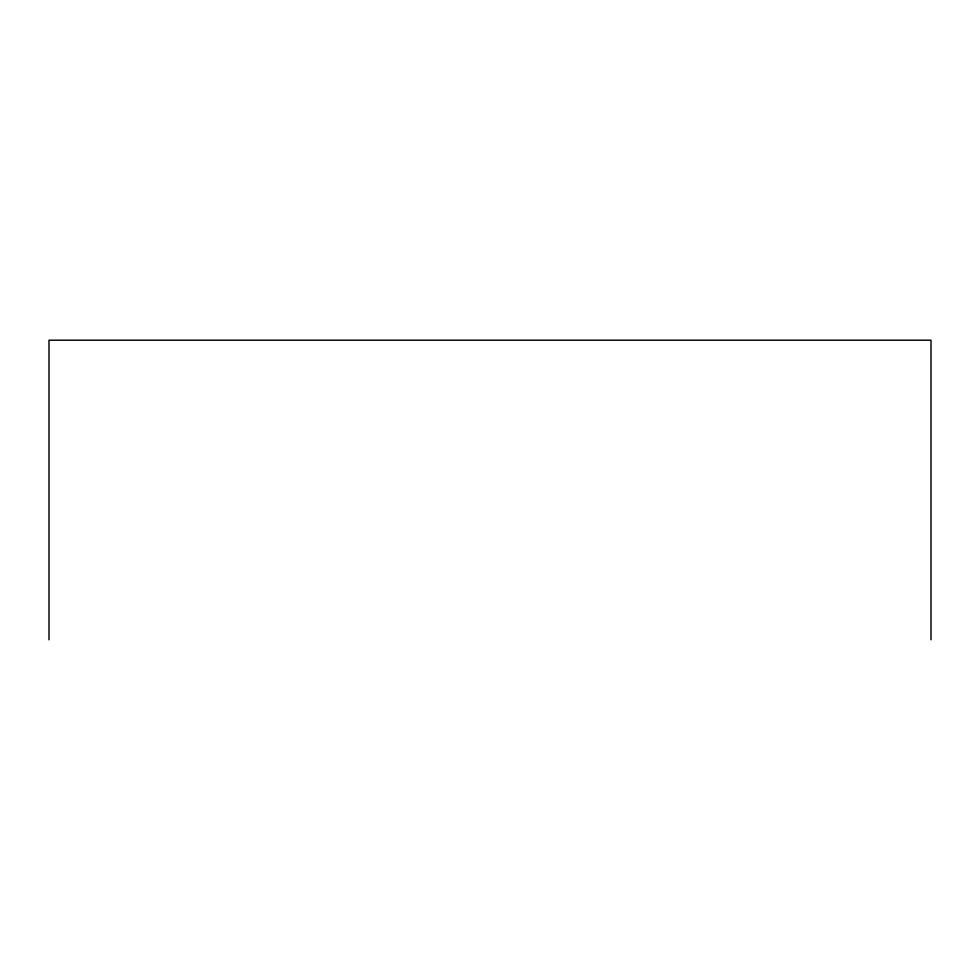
<?xml version="1.0" encoding="UTF-8"?>
<svg xmlns="http://www.w3.org/2000/svg" width="980" height="980" viewBox="0 0 980 980"><rect width="100%" height="100%" fill="white"/><g stroke="black" fill="none" stroke-linecap="round" stroke-linejoin="round"><path stroke-width="1.47" d="M931 639.793L931 340.207L49 340.207L49 639.793"/></g></svg>
